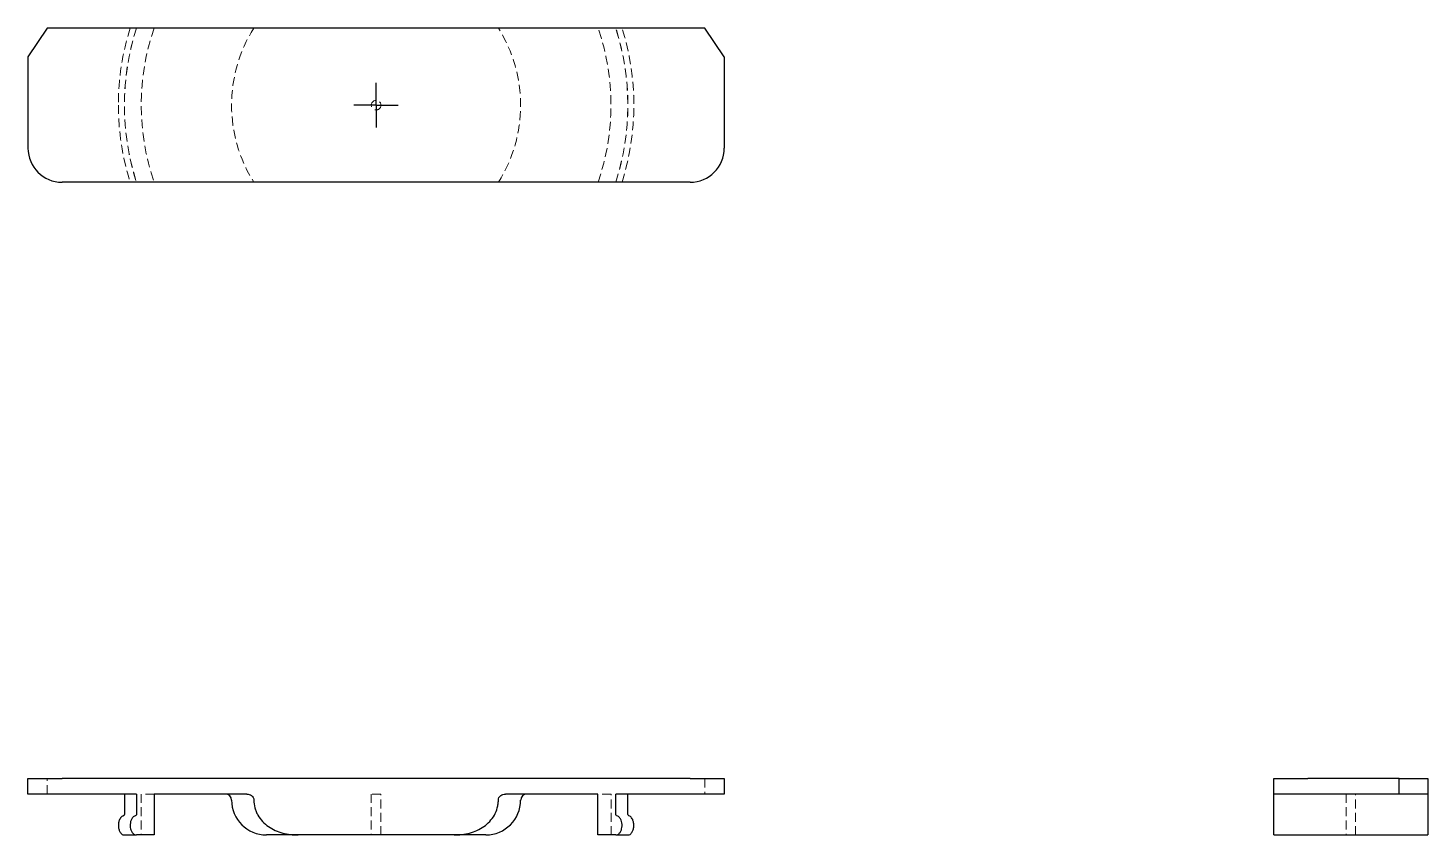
# Model space of a CAD drawing. Header units: millimetres. Extents: x 33 to 234, y 53 to 169.
import ezdxf

# ---------------------------------------------------------------- set-up
doc = ezdxf.new("R2010")
doc.units = ezdxf.units.MM
doc.linetypes.add('HIDDEN', pattern=[1.905, 1.27, -0.635])
doc.layers.add('10', color=7, linetype='Continuous')

# ---------------------------------------------------------------- blocks, each defined once
blk = doc.blocks.new('SW_CENTERMARKSYMBOL_0')
at = {"layer": '10', "color": 0}
for p, q in [((0, 2.5), (0, 3.19)), ((0, 0), (0, 2.5)), ((-2.5, 0), (-3.19, 0)), ((0, 0), (-2.5, 0)), ((0, 0), (0, -2.5)), ((0, 0), (2.5, 0)), ((2.5, 0), (3.19, 0)), ((0, -2.5), (0, -3.19))]:
    blk.add_line(p, q, dxfattribs=at)

msp = doc.modelspace()

# ---------------------------------------------------------------- linework, layer by layer
at = {"color": 7, "linetype": 'Continuous', "lineweight": 25}
for p, q in [((35.77, 169.07), (33, 164.92)), ((130.23, 169.07), (35.77, 169.07)), ((133, 164.92), (130.23, 169.07)), ((33, 164.92), (33, 151.82)), ((133, 164.92), (133, 151.82)), ((128.11, 146.93), (37.89, 146.93)), ((33, 59.07), (33, 61.28)), ((33, 61.28), (37.89, 61.28)), ((128.11, 61.28), (37.89, 61.28)), ((128.11, 61.28), (133, 61.28)), ((133, 61.28), (133, 59.07)), ((211.93, 59.07), (211.93, 61.28)), ((211.93, 61.28), (216.82, 61.28)), ((229.92, 61.28), (216.82, 61.28)), ((229.92, 59.07), (229.92, 61.28)), ((229.92, 61.28), (234.07, 61.28)), ((234.07, 61.28), (234.07, 59.07)), ((37.89, 59.07), (33, 59.07)), ((48.58, 59.07), (37.89, 59.07)), ((46.84, 59.07), (46.84, 56.15)), ((48.58, 59.07), (48.58, 56.15)), ((64.42, 59.07), (51.13, 59.07)), ((51.13, 59.07), (51.13, 53.19)), ((114.87, 59.07), (101.58, 59.07)), ((114.87, 53.19), (114.87, 59.07)), ((128.11, 59.07), (117.42, 59.07)), ((117.42, 56.15), (117.42, 59.07)), ((119.16, 56.15), (119.16, 59.07)), ((133, 59.07), (128.11, 59.07)), ((216.82, 59.07), (211.93, 59.07)), ((211.93, 56.15), (211.93, 59.07)), ((229.92, 59.07), (216.82, 59.07)), ((234.07, 59.07), (229.92, 59.07)), ((234.07, 59.07), (234.07, 56.15)), ((62.24, 58.2), (62.24, 58.2)), ((65.44, 58.2), (65.44, 58.2)), ((103.76, 58.2), (103.76, 58.2)), ((46.84, 53.19), (48.58, 53.19)), ((51.13, 53.19), (48.59, 53.19)), ((71.8, 53.19), (67.25, 53.19)), ((94.2, 53.19), (71.8, 53.19)), ((98.75, 53.19), (94.2, 53.19)), ((117.41, 53.19), (114.87, 53.19)), ((117.42, 53.19), (119.16, 53.19)), ((211.92, 53.19), (234.08, 53.19))]:
    msp.add_line(p, q, dxfattribs=at)
at = {"color": 7, "linetype": 'HIDDEN', "lineweight": 18}
for p, q in [((35.77, 59.07), (35.77, 61.28)), ((130.23, 61.28), (130.23, 59.07)), ((51.13, 59.07), (49.26, 59.07)), ((49.26, 59.07), (49.26, 53.19)), ((83.69, 59.07), (82.31, 59.07)), ((82.31, 59.07), (82.31, 53.19)), ((83.69, 53.19), (83.69, 59.07)), ((116.74, 59.07), (114.87, 59.07)), ((116.74, 53.19), (116.74, 59.07)), ((222.31, 59.07), (222.31, 53.19)), ((223.69, 53.19), (223.69, 59.07)), ((46.85, 53.19), (46.84, 53.19)), ((48.59, 53.19), (46.85, 53.19)), ((117.41, 53.19), (119.15, 53.19)), ((119.16, 53.19), (119.15, 53.19)), ((234.07, 53.19), (211.93, 53.19))]:
    msp.add_line(p, q, dxfattribs=at)
msp.add_circle((83, 158), 0.692, dxfattribs=at)
for radius, start, end in [(37.02, 162.5967, 180), (36.16, 162.1684, 197.8316), (36.15, 162.1617, 197.8383), (33.74, 160.8401, 199.1599), (20.76, 147.769, 212.231), (20.76, 327.769, 32.231), (33.74, 340.8401, 19.1599), (36.15, 342.1617, 17.8383), (36.16, 342.1684, 17.8316), (37.02, 342.5963, 17.4099), (37.02, 180, 197.4101)]:
    msp.add_arc((83, 158), radius, start, end, dxfattribs=at)
at = {"color": 7, "linetype": 'Continuous', "lineweight": 25}
for centre, radius, start, end in [((37.89, 151.82), 4.89, 180, 270), ((128.11, 151.82), 4.89, 270, 0), ((61.37, 58.2), 0.865, 0, 90), ((104.63, 58.2), 0.865, 90, 180), ((67.25, 58.2), 5.01, 180, 270), ((98.75, 58.2), 5.01, 270, 0), ((46.61, 56.15), 0.233, 287.247, 0), ((119.39, 56.15), 0.233, 180, 252.753)]:
    msp.add_arc(centre, radius, start, end, dxfattribs=at)
for points, knots in [([(64.42, 59.07), (64.55, 59.07), (64.67, 59.05), (64.9, 58.97), (65.01, 58.92), (65.21, 58.76), (65.29, 58.67), (65.41, 58.45), (65.44, 58.33), (65.44, 58.2)], [0, 0, 0, 0, 0.25, 0.25, 0.5, 0.5, 0.75, 0.75, 1, 1, 1, 1]), ([(100.56, 58.2), (100.56, 58.33), (100.59, 58.45), (100.71, 58.67), (100.79, 58.76), (100.99, 58.91), (101.1, 58.97), (101.33, 59.05), (101.45, 59.07), (101.58, 59.07)], [0, 0, 0, 0, 0.25, 0.25, 0.5, 0.5, 0.75, 0.75, 1, 1, 1, 1]), ([(65.44, 58.2), (65.44, 57.82), (65.49, 57.45), (65.64, 56.9), (65.7, 56.72), (65.84, 56.37), (65.92, 56.21), (66.2, 55.72), (66.43, 55.41), (66.94, 54.86), (67.23, 54.62), (67.85, 54.18), (68.18, 54), (68.86, 53.69), (69.22, 53.56), (70.3, 53.27), (71.05, 53.19), (71.8, 53.19)], [0, 0, 0, 0, 0.125, 0.125, 0.1875, 0.1875, 0.25, 0.25, 0.375, 0.375, 0.5, 0.5, 0.625, 0.625, 0.75, 0.75, 1, 1, 1, 1]), ([(94.2, 53.19), (94.95, 53.19), (95.7, 53.27), (96.79, 53.56), (97.15, 53.69), (97.83, 54), (98.15, 54.18), (98.77, 54.62), (99.06, 54.86), (99.57, 55.41), (99.8, 55.72), (100.17, 56.37), (100.31, 56.72), (100.46, 57.26), (100.5, 57.45), (100.55, 57.82), (100.56, 58.01), (100.56, 58.2)], [0, 0, 0, 0, 0.25, 0.25, 0.375, 0.375, 0.5, 0.5, 0.625, 0.625, 0.75, 0.75, 0.875, 0.875, 0.9375, 0.9375, 1, 1, 1, 1]), ([(46.68, 55.93), (46.61, 55.9), (46.46, 55.83), (46.28, 55.64), (46.11, 55.34), (45.99, 54.93), (45.96, 54.43), (46.05, 53.95), (46.22, 53.58), (46.42, 53.34), (46.62, 53.21), (46.77, 53.19), (46.84, 53.19)], [0, 0, 0, 0, 0.067272, 0.142598, 0.226871, 0.367822, 0.517377, 0.663454, 0.795218, 0.870475, 0.937778, 1, 1, 1, 1]), ([(48.41, 55.93), (48.26, 55.89), (48.14, 55.8), (47.95, 55.58), (47.87, 55.46), (47.76, 55.19), (47.72, 55.05), (47.68, 54.77), (47.67, 54.62), (47.68, 54.33), (47.7, 54.19), (47.77, 53.91), (47.83, 53.78), (47.97, 53.52), (48.07, 53.41), (48.3, 53.24), (48.44, 53.18), (48.59, 53.19)], [0, 0, 0, 0, 0.125, 0.125, 0.25, 0.25, 0.375, 0.375, 0.5, 0.5, 0.625, 0.625, 0.75, 0.75, 0.875, 0.875, 1, 1, 1, 1]), ([(48.58, 56.15), (48.58, 56.1), (48.56, 56.05), (48.5, 55.97), (48.45, 55.94), (48.41, 55.93)], [0, 0, 0, 0, 0.5, 0.5, 1, 1, 1, 1]), ([(117.41, 53.19), (117.56, 53.18), (117.7, 53.24), (117.93, 53.41), (118.03, 53.52), (118.17, 53.77), (118.22, 53.91), (118.3, 54.19), (118.32, 54.33), (118.33, 54.62), (118.32, 54.77), (118.28, 55.05), (118.24, 55.19), (118.13, 55.46), (118.05, 55.58), (117.86, 55.8), (117.74, 55.89), (117.59, 55.93)], [0, 0, 0, 0, 0.125, 0.125, 0.25, 0.25, 0.375, 0.375, 0.5, 0.5, 0.625, 0.625, 0.75, 0.75, 0.875, 0.875, 1, 1, 1, 1]), ([(117.59, 55.93), (117.55, 55.94), (117.5, 55.97), (117.44, 56.05), (117.42, 56.1), (117.42, 56.15)], [0, 0, 0, 0, 0.5, 0.5, 1, 1, 1, 1]), ([(119.16, 53.19), (119.23, 53.19), (119.38, 53.21), (119.58, 53.34), (119.78, 53.58), (119.95, 53.95), (120.04, 54.43), (120.01, 54.93), (119.89, 55.34), (119.72, 55.64), (119.54, 55.83), (119.39, 55.9), (119.32, 55.93)], [0, 0, 0, 0, 0.062222, 0.129525, 0.204782, 0.336546, 0.482623, 0.632178, 0.773129, 0.857402, 0.932728, 1, 1, 1, 1]), ([(211.93, 55.93), (211.93, 55.94), (211.93, 55.97), (211.93, 56.05), (211.93, 56.1), (211.93, 56.15)], [0, 0, 0, 0, 0.5, 0.5, 1, 1, 1, 1]), ([(211.93, 53.19), (211.93, 53.18), (211.93, 53.24), (211.93, 53.41), (211.93, 53.52), (211.93, 53.77), (211.93, 53.91), (211.93, 54.19), (211.93, 54.33), (211.93, 54.62), (211.93, 54.77), (211.93, 55.05), (211.93, 55.19), (211.93, 55.46), (211.93, 55.58), (211.93, 55.8), (211.93, 55.89), (211.93, 55.93)], [0, 0, 0, 0, 0.125, 0.125, 0.25, 0.25, 0.375, 0.375, 0.5, 0.5, 0.625, 0.625, 0.75, 0.75, 0.875, 0.875, 1, 1, 1, 1]), ([(234.07, 56.15), (234.07, 56.1), (234.07, 56.05), (234.07, 55.97), (234.07, 55.94), (234.07, 55.93)], [0, 0, 0, 0, 0.5, 0.5, 1, 1, 1, 1]), ([(234.07, 55.93), (234.07, 55.89), (234.07, 55.8), (234.07, 55.58), (234.07, 55.46), (234.07, 55.19), (234.07, 55.05), (234.07, 54.77), (234.07, 54.62), (234.07, 54.33), (234.07, 54.19), (234.07, 53.91), (234.07, 53.78), (234.07, 53.52), (234.07, 53.41), (234.07, 53.24), (234.07, 53.18), (234.07, 53.19)], [0, 0, 0, 0, 0.125, 0.125, 0.25, 0.25, 0.375, 0.375, 0.5, 0.5, 0.625, 0.625, 0.75, 0.75, 0.875, 0.875, 1, 1, 1, 1])]:
    msp.add_open_spline(points, degree=3, knots=knots, dxfattribs=at)

# ---------------------------------------------------------------- block references
at = {"layer": '10'}
msp.add_blockref('SW_CENTERMARKSYMBOL_0', (83, 158), dxfattribs=at)

doc.saveas('drawing.dxf')
